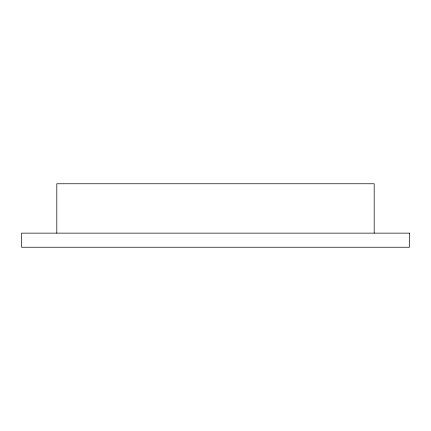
<?xml version="1.0" encoding="UTF-8"?>
<svg xmlns="http://www.w3.org/2000/svg" width="431" height="431" viewBox="0 0 431 431"><rect width="100%" height="100%" fill="white"/><g stroke="black" fill="none" stroke-linecap="round" stroke-linejoin="round"><path stroke-width="0.65" d="M374.189 233.133L374.189 183.762L56.811 183.762L56.811 233.133M409.45 233.133L21.55 233.133L21.55 247.238L409.45 247.238L409.45 233.133"/></g></svg>
